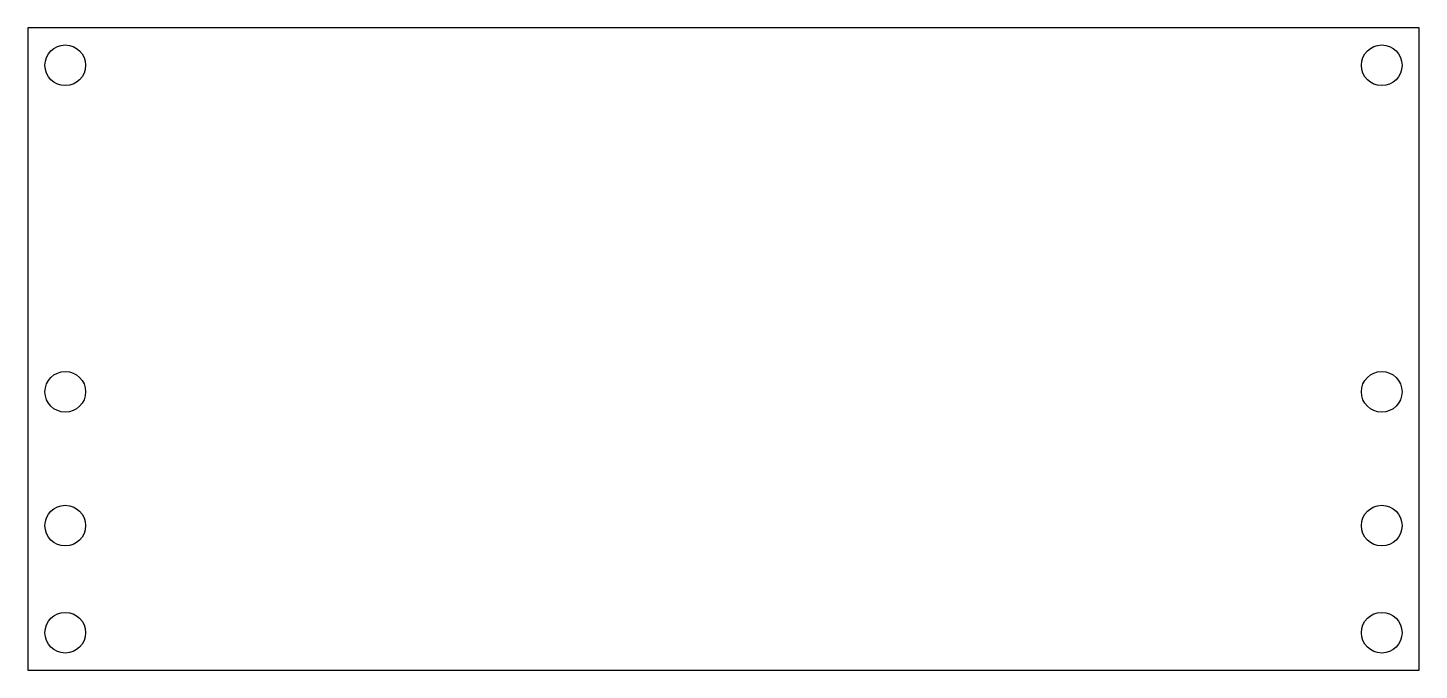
# Model space of a CAD drawing. Extents: x -3.25 to 3.25, y -1.5 to 1.5.
import ezdxf

# ---------------------------------------------------------------- set-up
doc = ezdxf.new("R2010")
doc.units = 0
doc.header["$MEASUREMENT"] = 0
doc.layers.add('CAD', color=7, linetype='CONTINUOUS')

msp = doc.modelspace()

# ---------------------------------------------------------------- linework, layer by layer
at = {"layer": 'CAD', "color": 5, "linetype": 'CONTINUOUS'}
for p, q in [((3.25, 1.5), (-3.25, 1.5)), ((-3.25, 1.5), (-3.25, -1.5)), ((3.25, -1.5), (3.25, 1.5)), ((-3.25, -1.5), (3.25, -1.5))]:
    msp.add_line(p, q, dxfattribs=at)
for centre in [(-3.075, 1.325), (3.075, 1.325), (-3.075, -0.2), (3.075, -0.2), (-3.075, -0.825), (3.075, -0.825), (-3.075, -1.325), (3.075, -1.325)]:
    msp.add_circle(centre, 0.095, dxfattribs=at)

doc.saveas('drawing.dxf')
